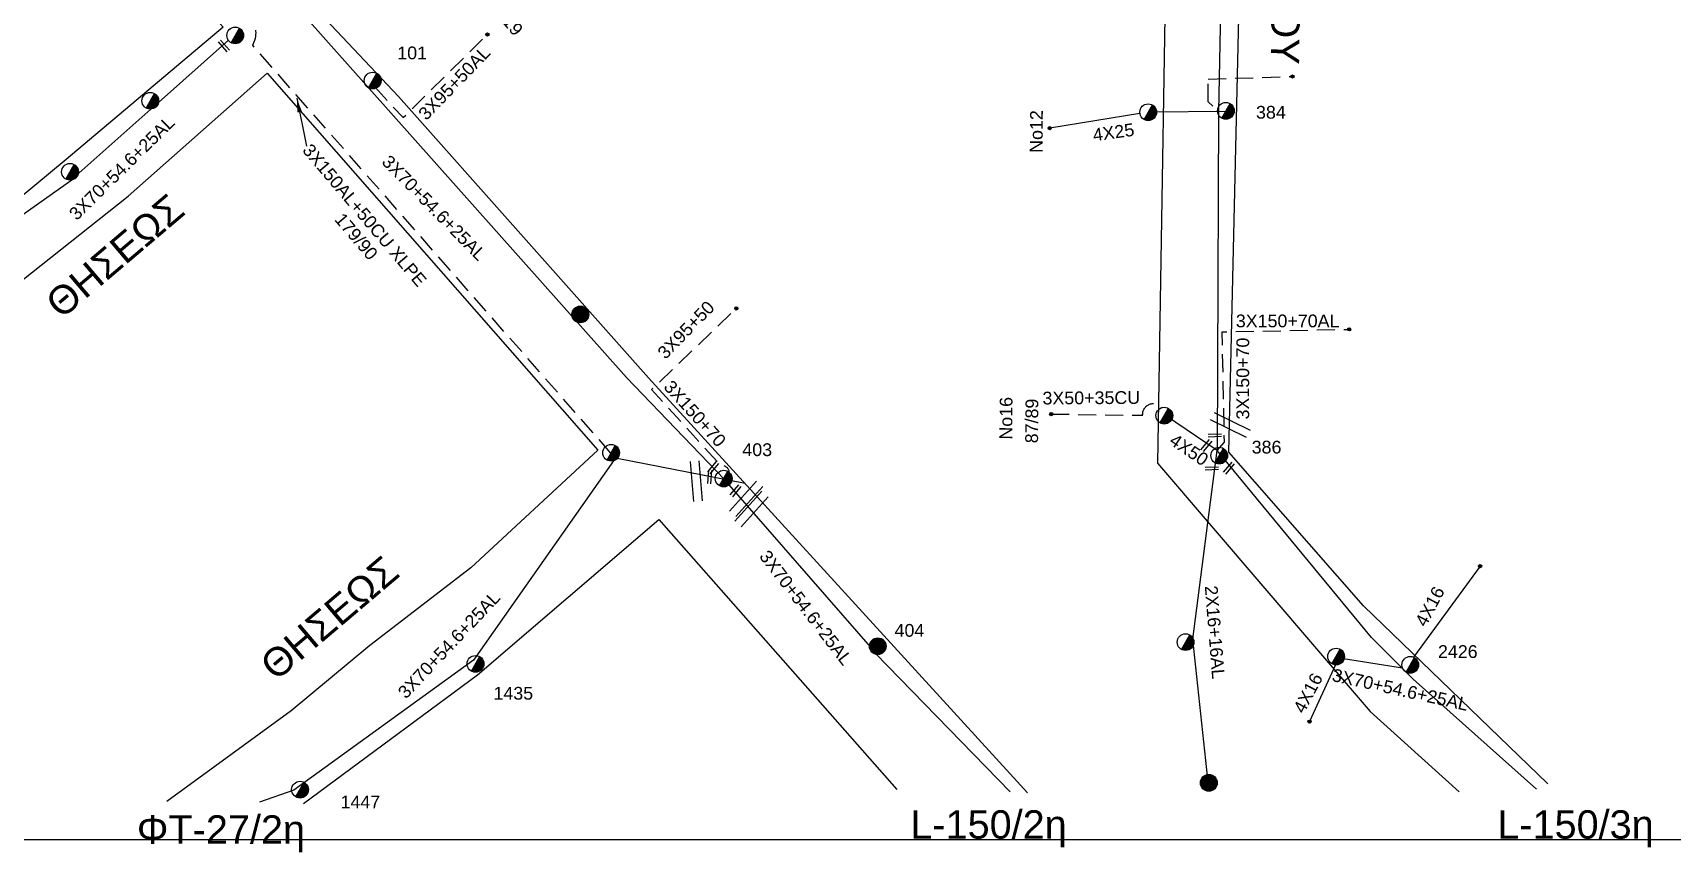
# Model space of a CAD drawing. Header units: millimetres. Extents: x 938 to 3112, y 793 to 1825.
# Drawn here: x 2082.3 to 2313.4, y 802.7 to 918.2 of the extents above; entities that cross this region are included whole.
import ezdxf
from ezdxf.enums import TextEntityAlignment as Align

# ---------------------------------------------------------------- set-up
doc = ezdxf.new("R2010")
doc.units = ezdxf.units.MM
doc.linetypes.add('DASHED', pattern=[19.05, 12.7, -6.35])
for name, color, linetype in [('Γέφυρες Εναερίου Δικτύου', 7, 'Continuous'), ('Γυμνά εναέρια ΧΤ (3Φ)   3x50+35CU', 7, 'Continuous'), ('Γυμνά εναέρια ΧΤ (3Φ)   4x50AL', 7, 'Continuous'), ('Γυμνά εναέρια ΧΤ και ΦΟΠ (1Φ)   2x16+16AL', 7, 'Continuous'), ('Εναέρια παροχή ΧΤ 4x16', 7, 'SYN_LINE'), ('Εναέρια παροχή ΧΤ 4x25', 7, 'SYN_LINE'), ('Επιγραφές - Σχήματα', 7, 'Continuous'), ('Καλώδια ΧΤ   3x150+70AL', 7, 'DASHED'), ('Καλώδια ΧΤ   3x150AL+50CU', 7, 'DASHED'), ('Καλώδια ΧΤ   3x95+50CU', 7, 'DASHED'), ('Μηχανική τομή', 7, 'Continuous'), ('Στύλος Ξύλινος', 7, 'Continuous'), ('Στύλος Ξύλινος @ 1', 7, 'Continuous'), ('Στύλος ΦΜ', 7, 'Continuous'), ('Στύλος ΦΜ @ 1', 7, 'Continuous'), ('Συνδέσεις', 7, 'Continuous'), ('Συνεστραμμένα ΧΤ   3x70+54.6+25AL', 7, 'SYN_LINE'), ('Τομή', 7, 'Continuous'), ('Υπόβαθρο ΔΕΗ', 7, 'Continuous')]:
    doc.layers.add(name, color=color, linetype=linetype)
doc.styles.get("Standard").update_dxf_attribs({"font": 'arial.ttf'})
doc.linetypes.add('SYN_LINE', pattern='A,0.5,-0.0001,["/\\/\\/\\/",Standard,S=0.1,R=0,X=0,Y=-0.05],-0.25', length=0.7501)
doc.dimstyles.new('ISO-25', dxfattribs={"dimtxt": 2.5, "dimasz": 2.5, "dimexe": 1.25, "dimexo": 0.625, "dimtad": 1, "dimtxsty": 'Standard', "dimcen": 2.5, "dimaunit": 2, "dimazin": 0, "dimtfac": 1, "dimtmove": 0, "dimatfit": 3, "dimfxl": 1, "dimarcsym": 0})

# ---------------------------------------------------------------- blocks, each defined once
blk = doc.blocks.new('ΥΠΑΡΧΩΝ ΤΣΙΜΕΝΤΕΝΙΟΣ ΣΤΥΛΟΣ')
at = {"layer": 'Στύλος ΦΜ'}
blk.add_hatch(color=256, dxfattribs=at).paths.add_polyline_path([(-1.29, -2.28, 0.574793), (2.62, 0, 0.268822), (1.3, 2.27)])
blk.add_line((-1.29, -2.28), (1.3, 2.27), dxfattribs=at)
blk.add_circle((0, 0), 2.62, dxfattribs=at)
at = {"layer": 'Στύλος ΦΜ', "flags": 4}
for tag, p in [('ΑΡΙΘΜΟΣ', (-4.68, 8.05)), ('ΤΥΠΟΣ', (-4.91, 3.03))]:
    blk.add_attdef(tag, p, '', height=4, dxfattribs=at)
blk = doc.blocks.new('ΤΟΜΗ')
at = {"layer": 'Τομή', "ltscale": 40}
for p, q in [((-5.68, 0), (5.68, 0)), ((5.68, -2.33), (-5.68, -2.33))]:
    blk.add_line(p, q, dxfattribs=at)
blk = doc.blocks.new('ΥΠΑΡΧΩΝ ΞΥΛΙΝΟΣ ΣΤΥΛΟΣ')
at = {"layer": 'Στύλος Ξύλινος'}
h = blk.add_hatch(color=7, dxfattribs=at)
h.paths.add_polyline_path([(-2.62, 0, 0.270008), (-1.29, -2.28), (1.3, 2.27, 0.576266)])
h.paths.add_polyline_path([(-1.29, -2.28, 0.574793), (2.62, 0, 0.268822), (1.3, 2.27)])
at = {"layer": 'Στύλος Ξύλινος', "color": 7}
blk.add_line((-1.29, -2.28), (1.3, 2.27), dxfattribs=at)
blk.add_circle((0, 0), 2.62, dxfattribs=at)
at = {"layer": 'Στύλος Ξύλινος', "flags": 4}
for tag, p in [('ΑΡΙΘΜΟΣ', (-4.91, 8.6)), ('ΤΥΠΟΣ', (-4.85, 3.39))]:
    blk.add_attdef(tag, p, '', height=4, dxfattribs=at)
blk = doc.blocks.new('A$C648734A0')
at = {"layer": 'Στύλος Ξύλινος @ 1', "ltscale": 40, "xscale": 0.4499999999998181, "yscale": 0.4499999999998181, "zscale": 0.4499999999998181}
blk.add_blockref('ΥΠΑΡΧΩΝ ΞΥΛΙΝΟΣ ΣΤΥΛΟΣ', (1.18, 1.18), dxfattribs=at)
blk = doc.blocks.new('ΜΗΧΑΝΙΚΗ ΤΟΜΗ')
at = {"layer": 'Μηχανική τομή', "ltscale": 40}
for p, q in [((-1.89, 0.78), (1.89, 0.78)), ((1.89, 0), (-1.89, 0))]:
    blk.add_line(p, q, dxfattribs=at)
blk = doc.blocks.new('_ΣΥΝΔΕΣΗ')
at = {"layer": 'Συνδέσεις', "linetype": 'SYN_LINE', "ltscale": 40}
blk.add_hatch(color=256, dxfattribs=at).paths.add_polyline_path([(0.5, -0.01, 1), (-0.5, -0.01, 1)])
at = {"layer": 'Συνδέσεις'}
blk.add_circle((0, -0.01), 0.5, dxfattribs=at)

msp = doc.modelspace()

# ---------------------------------------------------------------- linework, layer by layer
at = {"layer": 'Γέφυρες Εναερίου Δικτύου', "color": 27, "linetype": 'DASHED', "ltscale": 0.2}
msp.add_lwpolyline([(2248.63, 907.87), (2247.97, 908.51), (2247.97, 911.69), (2259.86, 912.06)], dxfattribs=at)
at = {"layer": 'Γέφυρες Εναερίου Δικτύου', "color": 173, "linetype": 'DASHED', "ltscale": 0.2, "flags": 128}
msp.add_lwpolyline([(2238.74, 864.29, -0.738482), (2241.5, 865.36)], format="xyb", dxfattribs=at)
at = {"layer": 'Γέφυρες Εναερίου Δικτύου', "color": 173, "flags": 128}
msp.add_lwpolyline([(2294.24, 811.57), (2276.89, 827.06), (2271.02, 832.96), (2249.24, 859.33)], dxfattribs=at)
at = {"layer": 'Γέφυρες Εναερίου Δικτύου', "color": 173, "linetype": 'SYN_LINE', "ltscale": 10, "flags": 128}
msp.add_lwpolyline([(2265.92, 829.1), (2262.26, 821.09)], dxfattribs=at)
at = {"layer": 'Γυμνά εναέρια ΧΤ (3Φ)   3x50+35CU', "color": 173, "linetype": 'DASHED', "ltscale": 0.2}
msp.add_line((2225.85, 864.46), (2238.74, 864.29), dxfattribs=at)
at = {"layer": 'Γυμνά εναέρια ΧΤ (3Φ)   3x50+35CU', "color": 27, "flags": 128}
msp.add_lwpolyline([(2229.41, 1023.13), (2243.35, 990.4), (2250.73, 974.02), (2249.43, 907.14), (2249.24, 859.33)], dxfattribs=at)
at = {"layer": 'Γυμνά εναέρια ΧΤ (3Φ)   4x50AL', "color": 173, "ltscale": 0.2, "flags": 128}
msp.add_lwpolyline([(2249.24, 859.33), (2241.96, 864.24, -1.514473)], format="xyb", dxfattribs=at)
at = {"layer": 'Γυμνά εναέρια ΧΤ και ΦΟΠ (1Φ)   2x16+16AL', "color": 173, "flags": 128}
msp.add_lwpolyline([(2247.91, 812.97), (2245.79, 832.72), (2249.24, 859.33)], dxfattribs=at)
at = {"layer": 'Εναέρια παροχή ΧΤ 4x16', "color": 173, "linetype": 'SYN_LINE', "ltscale": 20, "flags": 128}
msp.add_lwpolyline([(2286.31, 843.01), (2276.9, 830.2)], dxfattribs=at)
at = {"layer": 'Εναέρια παροχή ΧΤ 4x25', "color": 27, "linetype": 'SYN_LINE', "ltscale": 15, "flags": 128}
for points in [[(2238.36, 906.84), (2225.63, 904.78)], [(2250.85, 907.15), (2239.53, 907.03)]]:
    msp.add_lwpolyline(points, dxfattribs=at)
at = {"layer": 'Επιγραφές - Σχήματα'}
msp.add_lwpolyline([(974.02, 1807.96), (2963.81, 1807.96), (2963.81, 804.4), (974.02, 804.4)], close=True, dxfattribs=at)
at = {"layer": 'Καλώδια ΧΤ   3x150+70AL', "color": 27, "linetype": 'DASHED', "ltscale": 0.2, "flags": 128}
msp.add_lwpolyline([(2249.24, 859.33), (2250.27, 860.49), (2249.95, 876.06), (2267.84, 876.41)], dxfattribs=at)
at = {"layer": 'Καλώδια ΧΤ   3x150AL+50CU', "color": 151, "linetype": 'DASHED', "ltscale": 0.2, "flags": 128}
msp.add_lwpolyline([(2163.77, 858.95), (2113.27, 916.46, 0.656596), (2109.23, 921.76), (2105.92, 925.3), (2106.11, 926.18), (2093.41, 940.54, 1.268391), (2086.84, 941.81)], format="xyb", dxfattribs=at)
at = {"layer": 'Καλώδια ΧΤ   3x95+50CU', "color": 62, "linetype": 'DASHED', "ltscale": 0.2, "flags": 128}
msp.add_lwpolyline([(2130.51, 910.56), (2134.48, 906.26), (2146.36, 917.99)], dxfattribs=at)
msp.add_lwpolyline([(2179.78, 855.23, 0.929525), (2179.26, 857.18), (2169.51, 867.93), (2181.44, 879.36)], format="xyb", dxfattribs=at)
at = {"layer": 'Συνεστραμμένα ΧΤ   3x70+54.6+25AL', "color": 173, "linetype": 'SYN_LINE', "ltscale": 10}
msp.add_line((2266.18, 830.13), (2275.36, 828.7), dxfattribs=at)
at = {"layer": 'Συνεστραμμένα ΧΤ   3x70+54.6+25AL', "color": 62, "linetype": 'SYN_LINE', "ltscale": 20, "flags": 128}
msp.add_lwpolyline([(2179.78, 855.23), (2165.98, 869.63), (2117.47, 924.15), (2097.03, 945.54)], dxfattribs=at)
at = {"layer": 'Συνεστραμμένα ΧΤ   3x70+54.6+25AL', "color": 151, "linetype": 'SYN_LINE', "ltscale": 15, "flags": 128}
for points in [[(2109.84, 917.17), (2099.99, 908.42)], [(2098.91, 907.46), (2087.89, 897.67)]]:
    msp.add_lwpolyline(points, dxfattribs=at)
at = {"layer": 'Συνεστραμμένα ΧΤ   3x70+54.6+25AL', "color": 151, "linetype": 'SYN_LINE', "ltscale": 20, "flags": 128}
for points in [[(2088.09, 897.67), (2071.31, 885.82)], [(2164.15, 857.87), (2144.38, 829.78), (2119.05, 811.41), (2114.23, 809.75)], [(2182.7, 854.66), (2164.65, 858.18)]]:
    msp.add_lwpolyline(points, dxfattribs=at)
at = {"layer": 'Συνεστραμμένα ΧΤ   3x70+54.6+25AL', "color": 1, "linetype": 'SYN_LINE', "ltscale": 20, "flags": 128}
for points in [[(2200.35, 831.65), (2179.78, 855.23)], [(2220.05, 811.2), (2201.06, 830.68)]]:
    msp.add_lwpolyline(points, dxfattribs=at)
at = {"layer": 'Υπόβαθρο ΔΕΗ', "flags": 128}
for points in [[(2295.88, 812.32), (2269.88, 837.44), (2250.87, 859.11), (2252.87, 944.95), (2253.74, 986.71), (2253.74, 986.71), (2239.75, 1024.83), (2240.77, 1025.28), (2251.14, 1029.95), (2275.51, 995.02), (2311.13, 943.42), (2347.18, 889.22), (2387.71, 829.5), (2398.42, 813.35), (2387.71, 829.5), (2347.18, 889.22), (2311.13, 943.42), (2275.51, 995.02), (2251.14, 1029.95), (2239.75, 1024.83)], [(2222.5, 811.07), (2169.09, 869.56), (2133.84, 909.24), (2098.93, 946.24), (2088.21, 959.06), (2090.28, 963.9), (2140.82, 984.53), (2176.2, 999.43), (2229.24, 1020.75), (2243.15, 983.11), (2242.38, 951.96), (2240.85, 857.55), (2270.83, 822.5), (2283.36, 811.2)], [(2222.5, 811.07), (2169.09, 869.56), (2133.84, 909.24), (2098.93, 946.24), (2088.21, 959.06), (2090.28, 963.9), (2140.82, 984.53), (2176.2, 999.43), (2229.24, 1020.75), (2243.15, 983.11), (2242.38, 951.96), (2240.85, 857.55), (2270.83, 822.5), (2283.36, 811.2)], [(1957.77, 879.13), (2030.79, 911.6), (2090.19, 940.39), (2109.11, 919.04), (2086.99, 900.36), (2069.53, 885.94)], [(1957.77, 879.13), (2030.79, 911.6), (2090.19, 940.39), (2109.11, 919.04), (2086.99, 900.36), (2069.53, 885.94)], [(2075.24, 878.95), (2095.71, 895.18), (2115.32, 912.53), (2161.91, 859.39), (2144.02, 842.79), (2129.76, 831.83), (2118.71, 822.59), (2101.17, 809.81)], [(2075.24, 878.95), (2095.71, 895.18), (2115.32, 912.53), (2161.91, 859.39), (2144.02, 842.79), (2129.76, 831.83), (2118.71, 822.59), (2101.17, 809.81)], [(2120.43, 809.55), (2144.97, 827.68), (2170.54, 849.61), (2204.09, 811.5)], [(2120.43, 809.55), (2144.97, 827.68), (2170.54, 849.61), (2204.09, 811.5)]]:
    msp.add_lwpolyline(points, dxfattribs=at)

# ---------------------------------------------------------------- block references
at = {"layer": 'Επιγραφές - Σχήματα', "linetype": 'DASHED', "ltscale": 0.2}
for p in [(2158.28, 877.33), (2246.89, 811.28)]:
    msp.add_blockref('A$C648734A0', p, dxfattribs=at)
at = {"layer": 'Μηχανική τομή'}
for p, xscale, yscale, zscale, rotation in [((2109.36, 916.49), 0.5000000000001956, 0.5000000000001956, 0.5000000000001956, 130.9498162312883), ((2247.57, 860.16), 0.5000000000003276, 0.5000000000003276, 0.5000000000003276, 229.8689635777353), ((2248.91, 861.64), 0.5000000000003302, 0.5000000000003302, 0.5000000000003302, 182.1565077001293), ((2178.04, 857.03), 0.5000000000003276, 0.5000000000003276, 0.5000000000003276, 229.8689635777353), ((2250.75, 856.97), 0.5000000000003276, 0.5000000000003276, 0.5000000000003276, 229.8689635777353), ((2177.5, 855.6), 0.5000000000002651, 0.5000000000002651, 0.5000000000002651, 264.8481807427467), ((2248.48, 857), 0.5000000000003302, 0.5000000000003302, 0.5000000000003302, 182.1565077001293), ((2181.2, 853.78), 0.5000000000003276, 0.5000000000003276, 0.5000000000003276, 229.8689635777353)]:
    msp.add_blockref('ΜΗΧΑΝΙΚΗ ΤΟΜΗ', p, dxfattribs=dict(at, xscale=xscale, yscale=yscale, zscale=zscale, rotation=rotation))
at = {"layer": 'Στύλος Ξύλινος @ 1', "ltscale": 40}
ref = msp.add_blockref('ΥΠΑΡΧΩΝ ΞΥΛΙΝΟΣ ΣΤΥΛΟΣ', (2201.39, 831.72), dxfattribs=dict(at, xscale=0.4499999999998181, yscale=0.4499999999998181, zscale=0.4499999999998181))
ref.add_attrib('ΑΡΙΘΜΟΣ', '404', (2203.76, 833.06), dxfattribs={"layer": 'Στύλος Ξύλινος', "height": 1.8, "flags": 4})
at = {"layer": 'Στύλος ΦΜ @ 1', "ltscale": 40, "xscale": 0.4499999999998181, "yscale": 0.4499999999998181, "zscale": 0.4499999999998181}
for p in [(2110.8, 917.86), (2110.8, 917.86), (2098.83, 908.64), (2098.83, 908.64), (2239.52, 907.03), (2239.52, 907.03), (2087.51, 898.63), (2087.51, 898.63), (2241.79, 864.24), (2241.79, 864.24), (2163.8, 859), (2163.8, 859), (2244.79, 832.3), (2266.01, 830.27), (2266.01, 830.27)]:
    msp.add_blockref('ΥΠΑΡΧΩΝ ΤΣΙΜΕΝΤΕΝΙΟΣ ΣΤΥΛΟΣ', p, dxfattribs=at)
at = {"layer": 'Στύλος ΦΜ @ 1', "ltscale": 40}
ref = msp.add_blockref('ΥΠΑΡΧΩΝ ΤΣΙΜΕΝΤΕΝΙΟΣ ΣΤΥΛΟΣ', (2130.18, 911.49), dxfattribs=dict(at, xscale=0.4499999999998181, yscale=0.4499999999998181, zscale=0.4499999999998181))
ref.add_attrib('ΤΥΠΟΣ', '101', (2133.65, 914.49), dxfattribs={"layer": 'Στύλος ΦΜ', "height": 1.8, "flags": 4})
ref = msp.add_blockref('ΥΠΑΡΧΩΝ ΤΣΙΜΕΝΤΕΝΙΟΣ ΣΤΥΛΟΣ', (2250.47, 907.22), dxfattribs=dict(at, xscale=0.4499999999998181, yscale=0.4499999999998181, zscale=0.4499999999998181))
ref.add_attrib('ΤΥΠΟΣ', '384', (2254.72, 906.12), dxfattribs={"layer": 'Στύλος ΦΜ', "height": 1.8, "flags": 4})
ref = msp.add_blockref('ΥΠΑΡΧΩΝ ΤΣΙΜΕΝΤΕΝΙΟΣ ΣΤΥΛΟΣ', (2179.67, 855.36), dxfattribs=dict(at, xscale=0.4499999999998181, yscale=0.4499999999998181, zscale=0.4499999999998181))
ref.add_attrib('ΤΥΠΟΣ', '403', (2182.3, 858.54), dxfattribs={"layer": 'Στύλος ΦΜ', "height": 1.8, "flags": 4})
ref = msp.add_blockref('ΥΠΑΡΧΩΝ ΤΣΙΜΕΝΤΕΝΙΟΣ ΣΤΥΛΟΣ', (2179.67, 855.36), dxfattribs=dict(at, xscale=0.4499999999998181, yscale=0.4499999999998181, zscale=0.4499999999998181))
ref.add_attrib('ΤΥΠΟΣ', '403', (2182.3, 858.54), dxfattribs={"layer": 'Στύλος ΦΜ', "height": 1.8, "flags": 4})
ref = msp.add_blockref('ΥΠΑΡΧΩΝ ΤΣΙΜΕΝΤΕΝΙΟΣ ΣΤΥΛΟΣ', (2249.53, 858.6), dxfattribs=dict(at, xscale=0.4499999999998181, yscale=0.4499999999998181, zscale=0.4499999999998181))
ref.add_attrib('ΤΥΠΟΣ', '386', (2254.11, 858.9), dxfattribs={"layer": 'Στύλος ΦΜ', "height": 1.8, "flags": 4})
ref = msp.add_blockref('ΥΠΑΡΧΩΝ ΤΣΙΜΕΝΤΕΝΙΟΣ ΣΤΥΛΟΣ', (2249.53, 858.6), dxfattribs=dict(at, xscale=0.4499999999998181, yscale=0.4499999999998181, zscale=0.4499999999998181))
ref.add_attrib('ΤΥΠΟΣ', '386', (2254.11, 858.9), dxfattribs={"layer": 'Στύλος ΦΜ', "height": 1.8, "flags": 4})
ref = msp.add_blockref('ΥΠΑΡΧΩΝ ΤΣΙΜΕΝΤΕΝΙΟΣ ΣΤΥΛΟΣ', (2144.68, 829.23), dxfattribs=dict(at, xscale=0.4499999999998181, yscale=0.4499999999998181, zscale=0.4499999999998181))
ref.add_attrib('ΤΥΠΟΣ', '1435', (2147.21, 824.19), dxfattribs={"layer": 'Στύλος ΦΜ', "height": 1.8, "flags": 4})
ref = msp.add_blockref('ΥΠΑΡΧΩΝ ΤΣΙΜΕΝΤΕΝΙΟΣ ΣΤΥΛΟΣ', (2144.68, 829.23), dxfattribs=dict(at, xscale=0.4499999999998181, yscale=0.4499999999998181, zscale=0.4499999999998181))
ref.add_attrib('ΤΥΠΟΣ', '1435', (2147.21, 824.19), dxfattribs={"layer": 'Στύλος ΦΜ', "height": 1.8, "flags": 4})
ref = msp.add_blockref('ΥΠΑΡΧΩΝ ΤΣΙΜΕΝΤΕΝΙΟΣ ΣΤΥΛΟΣ', (2276.47, 829.1), dxfattribs=dict(at, xscale=0.4499999999998181, yscale=0.4499999999998181, zscale=0.4499999999998181))
ref.add_attrib('ΑΡΙΘΜΟΣ', '2426', (2280.37, 830.07), dxfattribs={"layer": 'Στύλος ΦΜ', "height": 1.8, "flags": 4})
ref = msp.add_blockref('ΥΠΑΡΧΩΝ ΤΣΙΜΕΝΤΕΝΙΟΣ ΣΤΥΛΟΣ', (2119.94, 811.5), dxfattribs=dict(at, xscale=0.4499999999998181, yscale=0.4499999999998181, zscale=0.4499999999998181))
ref.add_attrib('ΤΥΠΟΣ', '1447', (2125.65, 808.86), dxfattribs={"layer": 'Στύλος ΦΜ', "height": 1.8, "flags": 4})
ref = msp.add_blockref('ΥΠΑΡΧΩΝ ΤΣΙΜΕΝΤΕΝΙΟΣ ΣΤΥΛΟΣ', (2119.94, 811.5), dxfattribs=dict(at, xscale=0.4499999999998181, yscale=0.4499999999998181, zscale=0.4499999999998181))
ref.add_attrib('ΤΥΠΟΣ', '1447', (2125.65, 808.86), dxfattribs={"layer": 'Στύλος ΦΜ', "height": 1.8, "flags": 4})
at = {"layer": 'Συνδέσεις', "xscale": 0.4500000000000455, "yscale": 0.4500000000000455, "zscale": 0.4500000000000455}
for p in [(2146.36, 917.99), (2259.86, 912.07), (2225.63, 904.78), (2181.45, 879.36), (2267.84, 876.41), (2225.85, 864.46), (2286.31, 843.02), (2262.26, 821.1)]:
    msp.add_blockref('_ΣΥΝΔΕΣΗ', p, dxfattribs=at)
at = {"layer": 'Τομή'}
for p, xscale, yscale, zscale, rotation in [((2251.35, 863.44), 0.5000000000000254, 0.5000000000000254, 0.5000000000000254, 333.7973659925826), ((2251.35, 863.44), 0.5000000000000254, 0.5000000000000254, 0.5000000000000254, 333.7973659925826), ((2176.4, 855.04), 0.4999999999999175, 0.4999999999999175, 0.4999999999999175, 274.9186336232921), ((2176.4, 855.04), 0.4999999999999175, 0.4999999999999175, 0.4999999999999175, 274.9186336232921), ((2182.41, 852.9), 0.5000000000000598, 0.5000000000000598, 0.5000000000000598, 47.98850426833787), ((2183.16, 851.47), 0.5000000000000598, 0.5000000000000598, 0.5000000000000598, 47.98850426833787)]:
    msp.add_blockref('ΤΟΜΗ', p, dxfattribs=dict(at, xscale=xscale, yscale=yscale, zscale=zscale, rotation=rotation))

# ---------------------------------------------------------------- texts
at = {"layer": 'Γέφυρες Εναερίου Δικτύου', "linetype": 'Continuous', "ltscale": 0.2, "insert": (2259.88, 822.94), "char_height": 1.8, "width": 1.8106, "attachment_point": 1, "rotation": 62.3279}
msp.add_mtext('4Χ16', dxfattribs=at)
at = {"layer": 'Γυμνά εναέρια ΧΤ (3Φ)   3x50+35CU'}
msp.add_text('3X50+35CU', height=1.8, rotation=0.3669, dxfattribs=at).set_placement((2231.5, 866.76), align=Align.MIDDLE)
at = {"layer": 'Γυμνά εναέρια ΧΤ (3Φ)   4x50AL', "ltscale": 20}
msp.add_text('4X50', height=1.8, rotation=325.8917, dxfattribs=at).set_placement((2245.28, 859.44), align=Align.MIDDLE)
at = {"layer": 'Γυμνά εναέρια ΧΤ και ΦΟΠ (1Φ)   2x16+16AL'}
msp.add_text('2X16+16AL', height=1.8, rotation=274.5783, dxfattribs=at).set_placement((2248.92, 833.69), align=Align.MIDDLE)
at = {"layer": 'Εναέρια παροχή ΧΤ 4x16', "ltscale": 20}
msp.add_text('4X16', height=1.8, rotation=62.2394, dxfattribs=at).set_placement((2279.22, 837.34), align=Align.MIDDLE)
at = {"layer": 'Εναέρια παροχή ΧΤ 4x25', "ltscale": 20}
msp.add_text('4X25', height=1.8, rotation=7.9543, dxfattribs=at).set_placement((2234.63, 904.21), align=Align.MIDDLE)
at = {"layer": 'Επιγραφές - Σχήματα', "linetype": 'DASHED', "ltscale": 0.2, "attachment_point": 1}
for s, insert, char_height, width, rotation in [('ΛΕΩΝΙΔΙΟΥ', (2261.24, 944.28), 4, 48.5909, 269.1672), ('Νο19', (2147.63, 923.37), 1.8, 10.8079, 310.4722), ('Νο12', (2222.82, 901.31), 1.8, 10.8079, 89.5374), ('ΘΗΣΕΩΣ', (2083.69, 880.79), 4, 48.5909, 40.3627), ('179/90', (2126.07, 893.02), 1.8, 10.8079, 310.4722), ('Νο16', (2218.54, 860.87), 1.8, 10.8079, 89.5374), ('87/89', (2222.18, 860.35), 1.8, 10.8079, 89.5374), ('ΘΗΣΕΩΣ', (2113.94, 829.74), 4, 48.5909, 40.3627)]:
    msp.add_mtext(s, dxfattribs=dict(at, insert=insert, char_height=char_height, width=width, rotation=rotation))
at = {"layer": 'Επιγραφές - Σχήματα', "linetype": 'DASHED', "ltscale": 0.2, "char_height": 4, "width": 17.2922, "attachment_point": 1}
for s, insert in [('ΦΤ-27/2η', (2096.93, 807.88)), ('L-150/2η', (2205.98, 808.59)), ('L-150/3η', (2288.73, 808.59))]:
    msp.add_mtext(s, dxfattribs=dict(at, insert=insert))
at = {"layer": 'Καλώδια ΧΤ   3x150+70AL', "ltscale": 0.2}
msp.add_text('3X150+70AL', height=1.8, dxfattribs=at).set_placement((2259.18, 877.6), align=Align.MIDDLE)
for rotation, p in [(90, (2252.85, 869.47)), (312.0528, (2175.62, 864.53))]:
    msp.add_text('3X150+70', height=1.8, rotation=rotation, dxfattribs=at).set_placement(p, align=Align.MIDDLE)
at = {"layer": 'Καλώδια ΧΤ   3x150AL+50CU', "ltscale": 0.2}
msp.add_text('3X150AL+50CU XLPE', height=1.8, rotation=310.2435, dxfattribs=at).set_placement((2129.05, 892.51), align=Align.MIDDLE)
at = {"layer": 'Καλώδια ΧΤ   3x95+50CU', "ltscale": 0.2}
for s, rotation, p in [('3X95+50AL', 46.0038, (2141.69, 911.15)), ('3X95+50', 45.7685, (2174.35, 876.34))]:
    msp.add_text(s, height=1.8, rotation=rotation, dxfattribs=at).set_placement(p, align=Align.MIDDLE)
at = {"layer": 'Συνεστραμμένα ΧΤ   3x70+54.6+25AL', "ltscale": 20}
for rotation, p in [(44.4624, (2094.81, 899.17)), (314.5016, (2138.84, 893.55)), (307.5025, (2191.27, 837.16)), (46.663, (2140.94, 831.94)), (347.4569, (2275.06, 825.6))]:
    msp.add_text('3X70+54.6+25AL', height=1.8, rotation=rotation, dxfattribs=at).set_placement(p, align=Align.MIDDLE)

# ---------------------------------------------------------------- leaders
at = {"layer": 'Επιγραφές - Σχήματα', "ltscale": 40}
msp.add_leader([(2119.49, 909.01), (2120.86, 902.23)], dimstyle='ISO-25', override={"dimasz": 2, "dimtad": 0}, dxfattribs=at)

doc.saveas('drawing.dxf')
